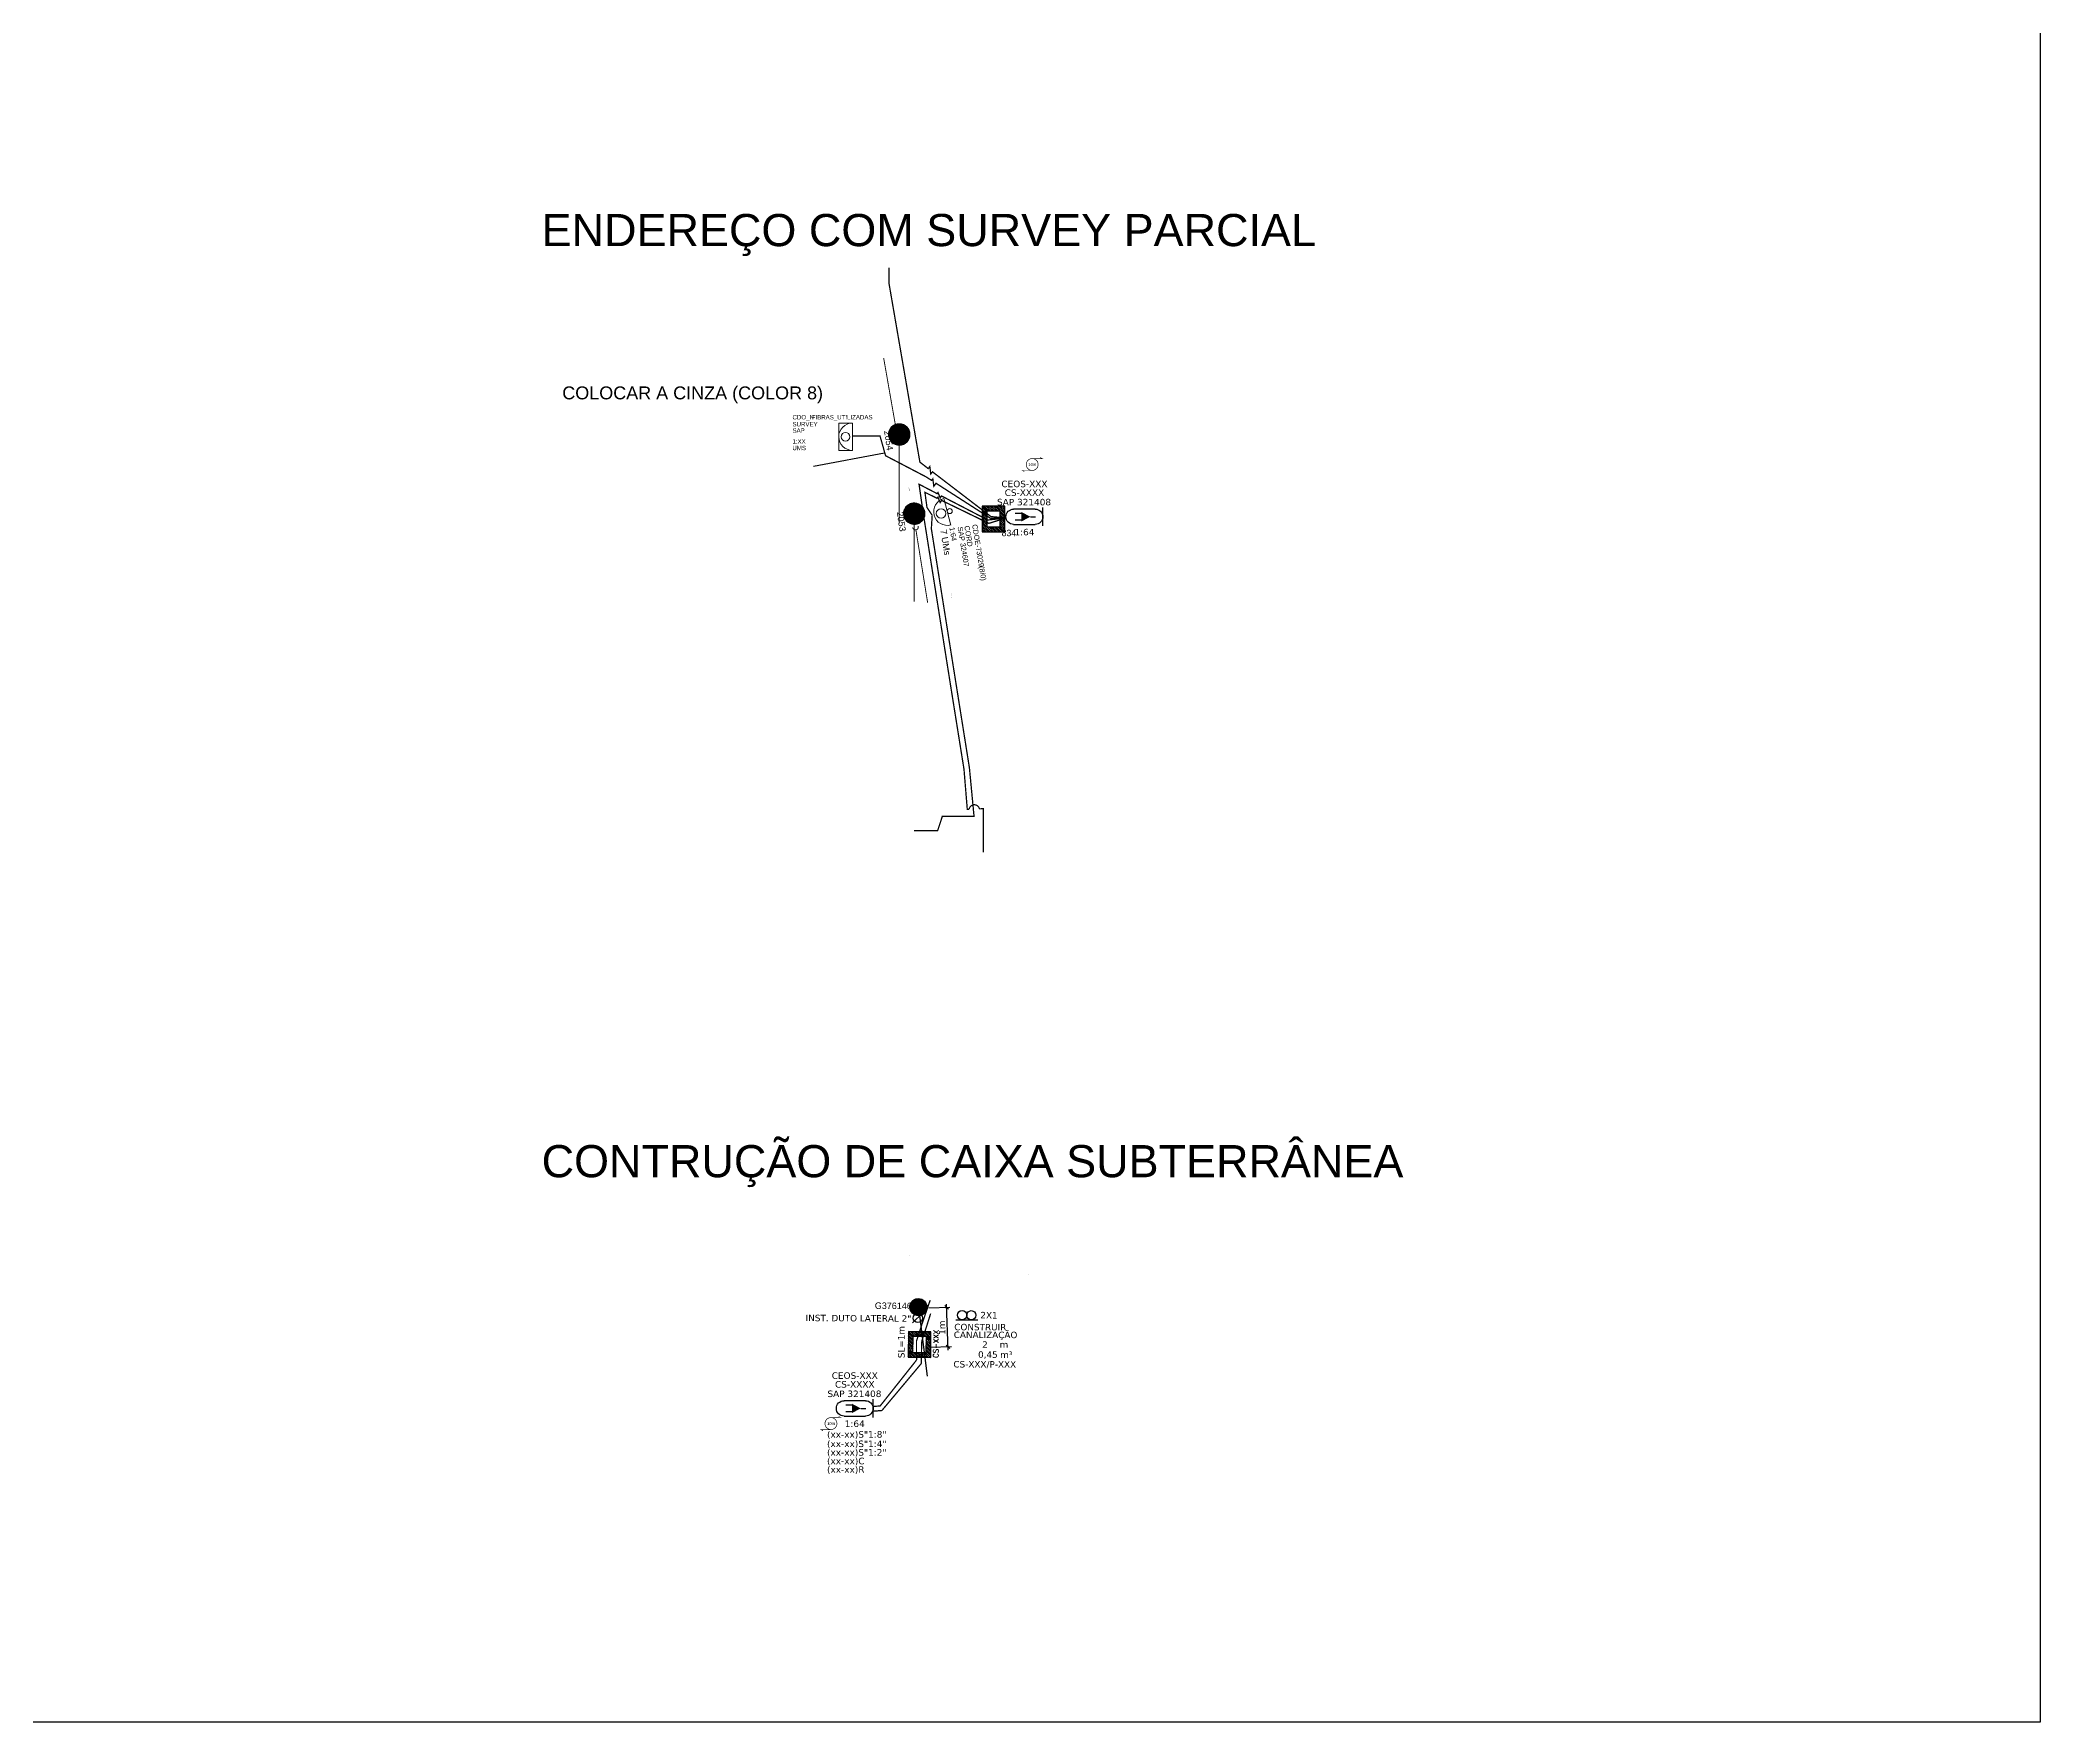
# Model space of a CAD drawing. Extents: x 31872 to 38560, y -10719 to -1519.
# Drawn here: x 35453 to 38560, y -6746 to -4133 of the extents above; entities that cross this region are included whole.
import ezdxf
from ezdxf.enums import TextEntityAlignment as Align

# ---------------------------------------------------------------- set-up
doc = ezdxf.new("R2010")
doc.units = ezdxf.units.DM
doc.header["$MEASUREMENT"] = 0
doc.header["$PDMODE"] = 33
doc.header["$PDSIZE"] = 1e-05
for name, color, linetype in [('10.1-Caixas Subterrâneas', 5, 'Continuous'), ('20.4-CEOS', 1, 'Continuous'), ('CAP a instalar', 1, 'Continuous'), ('CD a instalar', 1, 'Continuous'), ('Divisa_de_lote', 1, 'Continuous'), ('Folga', 1, 'Continuous'), ('label_cabos', 7, 'Continuous'), ('locais', 7, 'Continuous'), ('locais legendas', 7, 'Continuous'), ('QUADRA', 7, 'Continuous'), ('Subida Lateral', 5, 'Continuous')]:
    doc.layers.add(name, color=color, linetype=linetype)
for name, color, linetype, lineweight in [('10.4-Postes', 1, 'Continuous', 0), ("20.0-LEGENDA DOS CDO'S", 1, 'Continuous', 0), ('20.1-CDO_INTERIOR', 1, 'Continuous', 0), ('20.2-CDO_POSTE', 1, 'Continuous', 5), ('20.6-CORDOALHA_SUPORTE', 7, 'Continuous', 25), ('CORDOALHA_SUPORTE', 7, 'Continuous', 25)]:
    doc.layers.add(name, color=color, linetype=linetype, lineweight=lineweight)
doc.styles.add('ARIAL', font='arial.ttf')
doc.styles.add('ROMANS', font='romans.shx')
doc.styles.add('siredit', font='verdana.ttf')
doc.linetypes.add('FENCELINE1', pattern='A,0.25,-0.1,[133,ltypeshp.shx,S=0.1,R=0,X=-0.1,Y=0],-0.1,1', length=1.45)
doc.dimstyles.new('CC', dxfattribs={"dimtxt": 1, "dimasz": 2, "dimexe": 0.18, "dimexo": 0.0625, "dimgap": 0.09, "dimtad": 0, "dimdec": 0, "dimrnd": 1, "dimzin": 0, "dimdsep": 46, "dimtxsty": 'siredit', "dimblk": 'NONE', "dimcen": 0, "dimse1": 1, "dimse2": 1, "dimsd1": 1, "dimsd2": 1, "dimclrt": 7, "dimadec": 0, "dimazin": 0, "dimtfac": 1, "dimtdec": 0, "dimtofl": 0, "dimtmove": 0, "dimatfit": 3, "dimfxl": 0, "dimtolj": 1, "dimtzin": 0, "dimarcsym": 0})
doc.dimstyles.new('CL', dxfattribs={"dimtxt": 1, "dimasz": 2, "dimexe": 0.18, "dimexo": 0.0625, "dimgap": 0.09, "dimtad": 0, "dimdec": 0, "dimrnd": 1, "dimzin": 0, "dimdsep": 46, "dimtxsty": 'siredit', "dimblk": 'NONE', "dimcen": 0, "dimse1": 1, "dimse2": 1, "dimsd1": 1, "dimsd2": 1, "dimclrt": 7, "dimadec": 0, "dimazin": 0, "dimtfac": 1, "dimtdec": 0, "dimtofl": 0, "dimtmove": 0, "dimatfit": 3, "dimfxl": 0, "dimtolj": 1, "dimtzin": 0, "dimarcsym": 0})

# ---------------------------------------------------------------- blocks, each defined once
blk = doc.blocks.new('A$C07E14978')
at = {"layer": 'Folga', "color": 1, "const_width": 0.137}
for points in [[(2.23, 0.28), (0.03, 0.28), (0.47, 0.06)], [(2.23, 2.92), (4.42, 2.92), (3.98, 3.13)]]:
    blk.add_lwpolyline(points, dxfattribs=at)
at = {"layer": 'Folga', "color": 1, "const_width": 0.146}
blk.add_lwpolyline([(2.23, 2.92, 1.000012), (2.23, 0.28, 0.999978)], format="xyb", close=True, dxfattribs=at)
at = {"layer": 'Folga', "color": 1}
blk.add_text('10m', height=0.659, dxfattribs=at).set_placement((1.38, 1.27))
blk = doc.blocks.new('CDOE_CT_POSTE')
at = {"layer": "20.0-LEGENDA DOS CDO'S", "color": 0, "style": 'ARIAL'}
for tag, p in [('CDO_N', (0.12, 5.25)), ('CORDOALHA', (0.12, 4.02)), ('SAP', (0.12, 2.96)), ('1:XX', (0.14, 1.23)), ('UMS', (0.14, 0.22))]:
    blk.add_attdef(tag, p, '', height=0.68, rotation=0.118, dxfattribs=at)
blk.add_attdef('FIBRAS_UTILIZADAS', text='', height=0.68, rotation=0.118, dxfattribs=at).set_placement((7.83, 5.26), align=Align.CENTER)
blk = doc.blocks.new('_None')
blk = doc.blocks.new('*D141')
at = {"layer": 'Defpoints', "color": 0, "transparency": 16777216}
for p in [(36787.3, -4770.2), (36807, -4894.8), (36813.6, -4893.7)]:
    blk.add_point(p, dxfattribs=at)
at = {"layer": 'label_cabos', "color": 7, "transparency": 16777216, "insert": (36803.7, -4831.4), "char_height": 1, "attachment_point": 5, "rotation": 279.0229, "style": 'siredit'}
blk.add_mtext('\\A1;CL=126m', dxfattribs=at)
blk = doc.blocks.new('*D142')
at = {"layer": 'Defpoints', "color": 0, "transparency": 16777216}
for p in [(36810.8, -4877.5), (36890.7, -5120.7), (36853.2, -5127.1)]:
    blk.add_point(p, dxfattribs=at)
at = {"layer": 'label_cabos', "color": 7, "transparency": 16777216, "insert": (36869.5, -4995.9), "char_height": 1, "attachment_point": 5, "rotation": 279.6412, "style": 'siredit'}
blk.add_mtext('\\A1;CL=253m', dxfattribs=at)
blk = doc.blocks.new('*X22')
at = {"color": 0}
for p, q in [((-0.679997, 0.416018), (-0.018018, 1.077997)), ((-0.679809, 0.433884), (-0.035884, 1.077809)), ((-0.679715, 0.398622), (-0.000622, 1.077715)), ((-0.67911, 0.452261), (-0.054261, 1.07711)), ((-0.678999, 0.381661), (0.016339, 1.076999)), ((-0.677877, 0.365105), (0.032895, 1.075877)), ((-0.677853, 0.471196), (-0.073196, 1.075853)), ((-0.676376, 0.348929), (0.049071, 1.074376)), ((-0.675978, 0.490748), (-0.092748, 1.073978)), ((-0.674518, 0.333109), (0.064891, 1.072518)), ((-0.673417, 0.510987), (-0.112987, 1.071417)), ((-0.672323, 0.317627), (0.080373, 1.070323)), ((-0.67008, 0.532002), (-0.134002, 1.06808)), ((-0.669809, 0.302463), (0.095537, 1.067809)), ((-0.666991, 0.287604), (0.110396, 1.064991)), ((-0.665856, 0.553903), (-0.155903, 1.063856)), ((-0.663883, 0.273034), (0.124966, 1.061883)), ((-0.660603, 0.576834), (-0.178834, 1.058603)), ((-0.660497, 0.258742), (0.139258, 1.058497)), ((-0.656846, 0.244715), (0.153285, 1.054846)), ((-0.654125, 0.600989), (-0.202989, 1.052125)), ((-0.652938, 0.230945), (0.167055, 1.050938)), ((-0.648783, 0.217422), (0.180578, 1.046783)), ((-0.646156, 0.626637), (-0.228637, 1.044156)), ((-0.64439, 0.204138), (0.193862, 1.04239)), ((-0.639766, 0.191085), (0.206915, 1.037766)), ((-0.636298, 0.654172), (-0.256172, 1.034298)), ((-0.634917, 0.178256), (0.219744, 1.032917)), ((-0.62985, 0.165645), (0.232355, 1.02785)), ((-0.624571, 0.153247), (0.244753, 1.022571)), ((-0.623925, 0.684222), (-0.286222, 1.021925)), ((-0.619084, 0.141056), (0.256944, 1.017084)), ((-0.613395, 0.129067), (0.268933, 1.011395)), ((-0.607932, 0.717893), (-0.319893, 1.005932)), ((-0.607508, 0.117277), (0.280723, 1.005508)), ((-0.601426, 0.10568), (0.29232, 0.999426)), ((-0.595154, 0.094275), (0.303725, 0.993154)), ((-0.588694, 0.083057), (0.314943, 0.986694)), ((-0.58596, 0.757543), (-0.359543, 0.98396)), ((-0.58205, 0.072024), (0.325976, 0.98005)), ((-0.575224, 0.061172), (0.336828, 0.973224)), ((-0.568219, 0.0505), (0.3475, 0.966219)), ((-0.561036, 0.040005), (0.357995, 0.959036)), ((-0.553678, 0.029685), (0.368315, 0.951678)), ((-0.550397, 0.810783), (-0.412783, 0.948397)), ((-0.546146, 0.01954), (0.37846, 0.944146)), ((-0.538442, 0.009566), (0.388434, 0.936442)), ((-0.530567, -0.000236), (0.398236, 0.928567)), ((-0.522522, -0.009869), (0.407869, 0.920522)), ((-0.514308, -0.019333), (0.417333, 0.912308)), ((-0.505925, -0.028628), (0.426628, 0.903925)), ((-0.497375, -0.037756), (0.435756, 0.895375)), ((-0.488657, -0.046715), (0.444715, 0.886657)), ((-0.479772, -0.055508), (0.453508, 0.877772)), ((-0.470719, -0.064133), (0.462133, 0.868719)), ((-0.461499, -0.07259), (0.47059, 0.859499)), ((-0.45211, -0.080879), (0.478879, 0.85011)), ((-0.442553, -0.089), (0.487, 0.840553)), ((-0.432826, -0.096951), (0.494951, 0.830826)), ((-0.422929, -0.104731), (0.502731, 0.820929)), ((-0.41286, -0.11234), (0.51034, 0.81086)), ((-0.402619, -0.119776), (0.517776, 0.800619)), ((-0.392202, -0.127037), (0.525037, 0.790202)), ((-0.381609, -0.134122), (0.532122, 0.779609)), ((-0.370838, -0.141028), (0.539028, 0.768838)), ((-0.359886, -0.147754), (0.545754, 0.757886)), ((-0.348751, -0.154296), (0.552296, 0.746751)), ((-0.337429, -0.160652), (0.558652, 0.735429)), ((-0.325919, -0.16682), (0.56482, 0.723919)), ((-0.314215, -0.172794), (0.570794, 0.712215)), ((-0.302316, -0.178572), (0.576572, 0.700316)), ((-0.290215, -0.184149), (0.582149, 0.688215)), ((-0.27791, -0.189522), (0.587522, 0.67591)), ((-0.265395, -0.194684), (0.592684, 0.663395)), ((-0.252664, -0.199631), (0.597631, 0.650664)), ((-0.239711, -0.204356), (0.602356, 0.637711)), ((-0.226531, -0.208853), (0.606853, 0.624531)), ((-0.213115, -0.213115), (0.611115, 0.611115)), ((-0.199456, -0.217134), (0.615134, 0.597456)), ((-0.185546, -0.220901), (0.618901, 0.583546)), ((-0.171373, -0.224406), (0.622406, 0.569373)), ((-0.156929, -0.22764), (0.62564, 0.554929)), ((-0.1422, -0.230589), (0.628589, 0.5402)), ((-0.127174, -0.23324), (0.63124, 0.525174)), ((-0.111836, -0.23558), (0.63358, 0.509836)), ((-0.096169, -0.23759), (0.63559, 0.494169)), ((-0.080154, -0.239253), (0.637253, 0.478154)), ((-0.06377, -0.240547), (0.638547, 0.46177)), ((-0.046993, -0.241448), (0.639448, 0.444993)), ((-0.029795, -0.241927), (0.639927, 0.427795)), ((-0.012144, -0.241953), (0.639953, 0.410144)), ((0.006, -0.241488), (0.639488, 0.392)), ((0.024679, -0.240486), (0.638486, 0.373321)), ((0.043948, -0.238895), (0.636895, 0.354052)), ((0.063871, -0.236649), (0.634649, 0.334129)), ((0.084528, -0.23367), (0.63167, 0.313472)), ((0.106018, -0.229858), (0.627858, 0.291982)), ((0.12847, -0.225084), (0.623084, 0.26953)), ((0.152051, -0.21918), (0.61718, 0.245949)), ((0.176993, -0.211916), (0.609916, 0.221007)), ((0.203627, -0.20296), (0.60096, 0.194373)), ((0.232456, -0.191808), (0.589808, 0.165544)), ((0.264325, -0.177617), (0.575617, 0.133675)), ((0.300865, -0.158754), (0.556754, 0.097135)), ((0.346227, -0.13107), (0.52907, 0.051773)), ((0.43272, -0.062254), (0.460254, -0.03472))]:
    blk.add_line(p, q, dxfattribs=at)
blk = doc.blocks.new('POLE_POLE')
at = {"color": 0}
blk.add_line((-0.0000002, -0.0000024), (-0.0000002, -0.0000498), dxfattribs=at)
blk.add_circle((-0.0000002, 0.0000042), 0.0000066, dxfattribs=at)
at = {"color": 0, "xscale": 1e-05, "yscale": 1e-05, "zscale": 1e-05}
blk.add_blockref('*X22', (0, 0), dxfattribs=at)
blk = doc.blocks.new('*U35')
at = {"color": 0}
blk.add_line((0.07, 2.22), (1.15, -1.89), dxfattribs=at)
for centre, radius in [((-0.37, -0.09), 0.733), ((0.99, 0.27), 0.393)]:
    blk.add_circle(centre, radius, dxfattribs=at)
blk.add_arc((0.61, 0.17), 2.12, 104.7002, 284.7002, dxfattribs=at)
blk = doc.blocks.new('*X32')
at = {"color": 0, "linetype": 'Continuous'}
for p, q in [((-1.25, 0.34099), (-0.49099, 1.1)), ((-1.25, 0.517767), (-0.667767, 1.1)), ((-1.25, 0.694544), (-0.844544, 1.1)), ((-1.25, 0.87132), (-1.02132, 1.1)), ((-1.25, 1.048097), (-1.198097, 1.1)), ((-1.25, 0.164214), (-0.8035, 0.610714)), ((-1.25, -0.012563), (-0.8035, 0.433937)), ((-1.25, -0.18934), (-0.8035, 0.25716)), ((-1.25, -0.366117), (-0.8035, 0.080383)), ((-0.789214, 0.625), (-0.314214, 1.1)), ((-0.612437, 0.625), (-0.137437, 1.1)), ((-0.43566, 0.625), (0.03934, 1.1)), ((-0.258883, 0.625), (0.216117, 1.1)), ((-0.082107, 0.625), (0.392893, 1.1)), ((0.09467, 0.625), (0.56967, 1.1)), ((0.271447, 0.625), (0.746447, 1.1)), ((0.448223, 0.625), (0.923223, 1.1)), ((0.625, 0.625), (1.1, 1.1)), ((0.801777, 0.625), (1.25, 1.073223)), ((0.8035, 0.449947), (1.25, 0.896447)), ((0.8035, 0.27317), (1.25, 0.71967)), ((0.8035, 0.096393), (1.25, 0.542893)), ((0.8035, -0.080383), (1.25, 0.366117)), ((0.8035, -0.25716), (1.25, 0.18934)), ((0.8035, -0.433937), (1.25, 0.012563)), ((-1.25, -0.542893), (-0.8035, -0.096393)), ((-1.25, -0.71967), (-0.8035, -0.27317)), ((-1.25, -0.896447), (-0.8035, -0.449947)), ((-1.25, -1.073223), (-0.801777, -0.625)), ((-1.1, -1.1), (-0.625, -0.625)), ((-0.923223, -1.1), (-0.448223, -0.625)), ((-0.746447, -1.1), (-0.271447, -0.625)), ((-0.56967, -1.1), (-0.09467, -0.625)), ((-0.392893, -1.1), (0.082107, -0.625)), ((-0.216117, -1.1), (0.258883, -0.625)), ((-0.03934, -1.1), (0.43566, -0.625)), ((0.137437, -1.1), (0.612437, -0.625)), ((0.314214, -1.1), (0.789214, -0.625)), ((0.49099, -1.1), (1.25, -0.34099)), ((0.667767, -1.1), (1.25, -0.517767)), ((0.8035, -0.610714), (1.25, -0.164214)), ((0.844544, -1.1), (1.25, -0.694544)), ((1.02132, -1.1), (1.25, -0.87132)), ((1.198097, -1.1), (1.25, -1.048097))]:
    blk.add_line(p, q, dxfattribs=at)
blk = doc.blocks.new('MANHOLE_MQ')
at = {"color": 0, "linetype": 'Continuous'}
for p, q in [((0.00000623, 0.00000569), (-0.00000627, 0.00000569)), ((-0.00000627, 0.00000569), (-0.00000627, -0.00000531)), ((-0.00000404, 0.00000331), (0.00000399, 0.00000331)), ((-0.00000404, -0.00000294), (-0.00000404, 0.00000331)), ((0.00000399, 0.00000331), (0.00000399, -0.00000294)), ((0.00000623, -0.00000531), (0.00000623, 0.00000569)), ((-0.00000627, -0.00000531), (0.00000623, -0.00000531)), ((0.00000399, -0.00000294), (-0.00000404, -0.00000294)), ((0.00000399, -0.00000294), (0.00000399, -0.00000294))]:
    blk.add_line(p, q, dxfattribs=at)
at = {"color": 0, "linetype": 'Continuous', "xscale": 5e-06, "yscale": 5e-06, "zscale": 1e-05}
blk.add_blockref('*X32', (-0.00000002, 0.00000019), dxfattribs=at)
blk = doc.blocks.new('Const DT DUTO CORRUG PEAD 124MM')
at = {"color": 1}
blk.add_lwpolyline([(-4.66, 0.86), (-1.2, 0.85)], dxfattribs=at)
for centre in [(-3.66, 1.59), (-2.23, 1.58)]:
    blk.add_circle(centre, 0.717, dxfattribs=at)
at = {"layer": 'label_cabos', "color": 10, "linetype": 'FENCELINE1', "char_height": 1, "attachment_point": 5, "style": 'siredit'}
for s, insert, rotation in [('\\A1;CONSTRUIR', (-0.84, -0.27), 359.8285), ('\\A1;2X1', (0.52, 1.58), 358.8742), ('\\A1;CANALIZAÇÃO', (-0.02, -1.6), 359.8285)]:
    blk.add_mtext(s, dxfattribs=dict(at, insert=insert, rotation=rotation))
at = {"layer": 'label_cabos', "color": 10, "linetype": 'FENCELINE1', "style": 'siredit', "flags": 2}
for tag, p in [('MT', (-5.02, -2.96)), ('M.O', (-5.02, -4.55))]:
    blk.add_attdef(tag, text='', height=1, rotation=359.8285, dxfattribs=at).set_placement(p, align=Align.MIDDLE_LEFT)
at = {"layer": 'label_cabos', "color": 10, "linetype": 'FENCELINE1', "style": 'siredit'}
for tag, p in [('FATOR', (-0.55, -3.46)), ('FID', (-5.01, -6.53))]:
    blk.add_attdef(tag, p, '', height=1, rotation=359.8285, dxfattribs=at)
for tag, p in [('UND', (2.84, -2.97)), ('QTDE', (0.34, -4.52)), ('UND', (3.2, -4.55))]:
    blk.add_attdef(tag, text='', height=1, rotation=359.8285, dxfattribs=at).set_placement(p, align=Align.MIDDLE_CENTER)
at = {"layer": 'label_cabos', "color": 10, "linetype": 'FENCELINE1', "style": 'siredit', "flags": 3}
blk.add_attdef('ID_ATIVIDADE', (-5.01, -8.15), '', height=1, rotation=359.8285, dxfattribs=at)
blk = doc.blocks.new('*U37')
at = {"layer": '20.4-CEOS'}
for p, q in [((-4.54, 1.19), (-1.19, 1.19)), ((-1.19, -1.19), (-4.54, -1.19))]:
    blk.add_line(p, q, dxfattribs=at)
for points in [[(-5.73, -1.43), (-5.73, 1.44)], [(-3.79, 0), (-4.59, 0)], [(-2.47, 0.48), (-1.45, 0.48)], [(-2.47, -0.52), (-1.45, -0.52)]]:
    blk.add_lwpolyline(points, dxfattribs=at)
blk.add_lwpolyline([(-3.79, 0, 0, 1.47, 0), (-2.41, 0, 1.47, 1.47, 0)], format="xyseb", dxfattribs=at)
for centre, start, end in [((-4.54, 0), 90, 270), ((-1.19, 0), 270, 90)]:
    blk.add_arc(centre, 1.19, start, end, dxfattribs=at)
at = {"layer": '20.4-CEOS', "color": 7, "style": 'siredit'}
for tag, p in [('LOCAL', (-2.86, 4.24)), ('FID', (-2.86, 5.6)), ('SAP', (-2.81, 2.77)), ('RACIO_SPLITAGEM', (-2.86, -1.88))]:
    blk.add_attdef(tag, text='', height=1.01, dxfattribs=at).set_placement(p, align=Align.TOP_CENTER)
for tag, flags, p in [('ID_ATIVIDADE', 3, (-2.86, -3.58)), ('FATOR', 1, (-2.86, -4.89))]:
    blk.add_attdef(tag, text='', height=1.01, dxfattribs=dict(at, flags=flags)).set_placement(p, align=Align.TOP_CENTER)
at = {"layer": '20.4-CEOS', "color": 7, "style": 'siredit', "flags": 3}
blk.add_attdef('QTDE', (-4.97, -7.12), '', height=1.01, dxfattribs=at)
blk = doc.blocks.new('*U64')
at = {"color": 1}
blk.add_lwpolyline([(11.73, -2.26), (13.36, -0.7)], dxfattribs=at)
blk.add_circle((12.57, -1.5), 0.717, dxfattribs=at)
at = {"layer": 'label_cabos', "color": 10, "linetype": 'FENCELINE1', "insert": (3.34, -1.54), "char_height": 1, "attachment_point": 5, "rotation": 359.6512, "style": 'siredit'}
blk.add_mtext('\\A1;INST. DUTO LATERAL 2"', dxfattribs=at)
at = {"layer": 'label_cabos', "color": 10, "linetype": 'FENCELINE1', "style": 'siredit', "flags": 3}
blk.add_attdef('QTDE', text='', height=1, rotation=359.8285, dxfattribs=at).set_placement((-3.09, -2.94), align=Align.MIDDLE_CENTER)
at = {"layer": 'label_cabos', "color": 10, "linetype": 'FENCELINE1', "style": 'siredit'}
for tag, p, flags in [('FID', (-5.01, -4.91), 1), ('FATOR', (-5.01, -6.53), 3), ('ID_ATIVIDADE', (-5.01, -8.02), 3)]:
    blk.add_attdef(tag, p, '', height=1, rotation=359.8285, dxfattribs=dict(at, flags=flags))
blk = doc.blocks.new('*U41')
at = {"color": 0, "linetype": 'Continuous'}
for p, q in [((0.001244, 0.001095), (-0.000006, 0.001095)), ((-0.000006, 0.001095), (-0.000006, -0.000005)), ((0.001244, -0.000005), (0.001244, 0.001095)), ((0.000217, 0.000857), (0.00102, 0.000857)), ((0.000217, 0.000232), (0.000217, 0.000857)), ((0.00102, 0.000232), (0.000217, 0.000232)), ((0.00102, 0.000857), (0.00102, 0.000232)), ((0.00102, 0.000232), (0.00102, 0.000232)), ((-0.000006, -0.000005), (0.001244, -0.000005))]:
    blk.add_line(p, q, dxfattribs=at)
at = {"color": 0, "linetype": 'Continuous', "xscale": 0.0005, "yscale": 0.0005, "zscale": 0.001}
blk.add_blockref('*X32', (0.000619, 0.000545), dxfattribs=at)
at = {"layer": '10.1-Caixas Subterrâneas', "color": 0, "lineweight": 0, "style": 'ROMANS', "flags": 3}
for tag, p in [('FATOR', (-0.000622, -0.000749)), ('ID_ATIVIDADE', (-0.000622, -0.001121)), ('QTDE', (-0.000622, -0.001493))]:
    blk.add_attdef(tag, p, '', height=0.00025, dxfattribs=at)
at = {"layer": '10.1-Caixas Subterrâneas', "color": 0, "lineweight": 0, "style": 'ROMANS'}
blk.add_attdef('FID', (-0.000027, -0.000378), '', height=0.00025, dxfattribs=at)
blk = doc.blocks.new('*U68')
at = {"layer": '20.4-CEOS', "color": 7, "style": 'siredit'}
for tag, p in [('FIBRAS_SPLITTER', (0, 0)), ('FIBRAS_TOP_C', (0, -4.13)), ('RESERVA_FINAIS', (0, -5.46))]:
    blk.add_attdef(tag, p, '', height=1.01, dxfattribs=at)
for tag, p, flags in [('ID_ATIVIDADE', (0, -6.77), 3), ('QTDE', (0, -9.4), 1), ('FATOR', (0, -8.09), 1), ('FID', (0, -10.71), 1)]:
    blk.add_attdef(tag, p, '', height=1.01, dxfattribs=dict(at, flags=flags))
blk = doc.blocks.new('*U70')
at = {"layer": '20.4-CEOS', "color": 7, "style": 'siredit'}
blk.add_attdef('FIBRAS_SPLITTER', (0, 0), '', height=1.01, dxfattribs=at)
for tag, p, flags in [('QTDE', (0, -4.11), 1), ('ID_ATIVIDADE', (0, -1.48), 3), ('FATOR', (0, -2.79), 1), ('FID', (0, -5.42), 1)]:
    blk.add_attdef(tag, p, '', height=1.01, dxfattribs=dict(at, flags=flags))
blk = doc.blocks.new('*U72')
at = {"layer": '20.4-CEOS', "color": 7, "style": 'siredit'}
blk.add_attdef('FIBRAS_SPLITTER', (0, 0), '', height=1.01, dxfattribs=at)
for tag, p, flags in [('QTDE', (0, -4.11), 1), ('ID_ATIVIDADE', (0, -1.48), 3), ('FATOR', (0, -2.79), 1), ('FID', (0, -5.42), 1)]:
    blk.add_attdef(tag, p, '', height=1.01, dxfattribs=dict(at, flags=flags))

msp = doc.modelspace()

# ---------------------------------------------------------------- linework, layer by layer
at = {"color": 1}
for points in [[(36834, -6103), (36866.6, -6101.7)], [(36858.9, -6099.3), (36864.7, -6104.6)], [(36864, -6168.4), (36861.5, -6097.2)], [(36835.6, -6163.9), (36869.2, -6163)], [(36861, -6160.6), (36866.8, -6166)]]:
    msp.add_lwpolyline(points, dxfattribs=at)
at = {"layer": '20.1-CDO_INTERIOR', "color": 8, "lineweight": 18}
msp.add_lwpolyline([(36694.2, -4770.5), (36694.2, -4728), (36715.4, -4728), (36715.5, -4770.5)], close=True, dxfattribs=at)
msp.add_lwpolyline([(36715.4, -4728, 1), (36715.5, -4770.5)], format="xyb", dxfattribs=at)
msp.add_circle((36704.8, -4749.3), 6.8, dxfattribs=at)
at = {"layer": '20.6-CORDOALHA_SUPORTE', "const_width": 1.39}
for points in [[(36787.8, -4739.2, 1.175638), (36779.4, -4740.3)], [(36817.4, -4888.1, -1.175638), (36809.1, -4890)]]:
    msp.add_lwpolyline(points, format="xyb", dxfattribs=at)
at = {"layer": 'CAP a instalar', "linetype": 'FENCELINE1', "ltscale": 5, "const_width": 2}
for points in [[(36824.9, -4792.3), (36820.3, -4788.8), (36813.5, -4749.7), (36772.4, -4511.6), (36772.3, -4486.6)], [(36954.2, -4875.5), (36930.7, -4873.4), (36847.9, -4810)], [(36837.6, -4832.8), (36819, -4823.1), (36824.9, -4864.5), (36824.9, -4864.5)], [(36837.3, -4840.2), (36828.1, -4835.7), (36831.3, -4859.2), (36839.4, -4871.4)], [(36954.2, -4875.5), (36925.9, -4878.7), (36862.3, -4845.7)], [(36839.4, -4871.4), (36838.1, -4892.2), (36897.2, -5263.6), (36904.4, -5339.1), (36855.1, -5339.2), (36847.9, -5361.3), (36811.2, -5361.4)], [(36954.2, -4875.5), (36927.4, -4883.9), (36862.6, -4852.4)], [(36823.5, -6128), (36836.3, -6090.8), (36836.3, -6090.8)], [(36831.6, -6128.7), (36837, -6111.7)]]:
    msp.add_lwpolyline(points, dxfattribs=at)
at = {"layer": 'CAP a instalar', "color": 8, "linetype": 'FENCELINE1', "ltscale": 5, "const_width": 2}
for points in [[(36829.6, -4811.5), (36767, -4778.8), (36758.3, -4748), (36715.4, -4748)], [(36954.2, -4875.5), (36930.3, -4876.2), (36853.9, -4827.1)]]:
    msp.add_lwpolyline(points, dxfattribs=at)
at = {"layer": 'CAP a instalar', "linetype": 'FENCELINE1', "ltscale": 5, "const_width": 2}
msp.add_lwpolyline([(36824.9, -4864.5), (36867.3, -5131.6), (36888.8, -5266), (36893.9, -5328.1), (36896.8, -5328, -0.826223), (36912.8, -5327.5), (36918.9, -5327.3), (36918.9, -5357.1), (36918.9, -5394.8), (36918.9, -5394.8), (36918.9, -5394.8), (36918.9, -5394.8)], format="xyb", dxfattribs=at)
at = {"layer": 'CD a instalar', "linetype": 'ByBlock', "const_width": 2}
for points in [[(36815.1, -6183.9), (36758.5, -6255.3), (36747.8, -6255.9)], [(36815, -6154.4), (36815.1, -6183.9)], [(36823, -6155.1), (36822.5, -6189.3)], [(36822.5, -6189.3), (36761.3, -6262.3), (36747.8, -6263.4)]]:
    msp.add_lwpolyline(points, dxfattribs=at)
at = {"layer": 'CORDOALHA_SUPORTE', "const_width": 1.39}
for points in [[(36764, -4627), (36782.9, -4734.8)], [(36814.1, -4893.9), (36832.3, -5007.1)]]:
    msp.add_lwpolyline(points, dxfattribs=at)
at = {"layer": 'Defpoints', "color": 3}
msp.add_lwpolyline([(31871.6, -1519.4), (38560.4, -1519.4), (38560.4, -6746.3), (31871.6, -6746.3)], close=True, dxfattribs=at)
at = {"layer": 'Divisa_de_lote'}
for p in [(36779.5, -4762), (36799.7, -4878.3)]:
    msp.add_point(p, dxfattribs=at)
at = {"layer": 'QUADRA', "color": 252}
for p in [(36803.6, -6021.6), (36803.6, -6021.6), (36988.7, -6050.4), (36988.7, -6050.4), (36808.9, -6163.1), (36808.9, -6163.1)]:
    msp.add_point(p, dxfattribs=at)
at = {"layer": 'Subida Lateral', "color": 5, "const_width": 2}
for points in [[(36847.9, -4810), (36839.8, -4803.8), (36837.2, -4807.2), (36835.7, -4795.6), (36833.2, -4798.8), (36824.9, -4792.3)], [(36862.6, -4852.4), (36854, -4848.2), (36851.8, -4851.6), (36848.4, -4843.2), (36847, -4844.9), (36837.3, -4840.2)], [(36862.3, -4845.7), (36853.8, -4841.3), (36851.9, -4844.4), (36848.4, -4836), (36847.1, -4837.7), (36837.6, -4832.8)], [(36815, -6154.4), (36817.9, -6145.4), (36814.5, -6144), (36822.2, -6139.2), (36820.3, -6138.1), (36823.5, -6128)], [(36823, -6155.1), (36825.9, -6146.1), (36822.5, -6144.7), (36830.2, -6139.9), (36828.4, -6138.8), (36831.6, -6128.7)]]:
    msp.add_lwpolyline(points, dxfattribs=at)
at = {"layer": 'Subida Lateral', "color": 8, "const_width": 2}
msp.add_lwpolyline([(36853.9, -4827.1), (36845.4, -4821.6), (36841.9, -4826.3), (36840.4, -4814.7), (36838.4, -4817.1), (36829.6, -4811.5)], dxfattribs=at)

# ---------------------------------------------------------------- block references
at = {"color": 0, "lineweight": 0, "xscale": 10, "yscale": 10, "zscale": 10}
msp.add_blockref('*U64', (36691.5, -6103.6), dxfattribs=at)
for name, p, values in [('*U68', (36676, -6304.5), {'FIBRAS_SPLITTER': '(xx-xx)S"1:8"', 'FIBRAS_TOP_C': '(xx-xx)C', 'RESERVA_FINAIS': '(xx-xx)R'}), ('*U70', (36676, -6319.1), {'FIBRAS_SPLITTER': '(xx-xx)S"1:4"'}), ('*U72', (36676, -6332.4), {'FIBRAS_SPLITTER': '(xx-xx)S"1:2"'})]:
    msp.add_blockref(name, p, dxfattribs=at).add_auto_attribs(values)
at = {"layer": '10.1-Caixas Subterrâneas', "color": 30, "xscale": 3197875.543111582, "yscale": 3197875.543111582, "zscale": 3197875.543111582, "rotation": 270.0000000000633}
msp.add_blockref('MANHOLE_MQ', (36934, -4877.1), dxfattribs=at)
at = {"layer": '10.1-Caixas Subterrâneas', "color": 1, "lineweight": 0, "xscale": 31978.75500000035, "yscale": 31978.75500000035, "zscale": 31978.75500000035, "rotation": 89.34584638403375}
msp.add_blockref('*U41', (36836.9, -6179.6), dxfattribs=at).add_auto_attribs({'FID': 'CS-XXX'})
at = {"layer": '10.4-Postes', "color": 1, "xscale": 2525252.5, "yscale": 2525252.5, "zscale": 2525252.5}
for p in [(36788.7, -4756.4), (36812, -4879.4)]:
    msp.add_blockref('POLE_POLE', p, dxfattribs=at)
at = {"layer": "20.0-LEGENDA DOS CDO'S", "color": 0}
ref = msp.add_blockref('CDOE_CT_POSTE', (36849.4, -4893.3), dxfattribs=dict(at, xscale=10, yscale=10, zscale=10, rotation=279.1662450699271))
ref.add_attrib('CDO_N', 'CDOE-73029', (36901.4, -4886.1), dxfattribs={"color": 0, "height": 8, "rotation": 279.2842, "style": 'ARIAL'})
ref.add_attrib('CORDOALHA', 'CORD', (36889.3, -4888.1), dxfattribs={"color": 0, "height": 8, "rotation": 279.2842, "style": 'ARIAL'})
ref.add_attrib('SAP', 'SAP 324607', (36878.8, -4889.8), dxfattribs={"color": 0, "height": 8, "rotation": 279.2842, "style": 'ARIAL'})
ref.add_attrib('1:XX', '1:64', (36866.2, -4890.4), dxfattribs={"color": 0, "height": 8, "rotation": 279.2842, "style": 'ARIAL'})
ref.add_attrib('UMS', '7 UMs', (36851.8, -4894.3), dxfattribs={"color": 0, "height": 10, "rotation": 279.2842, "style": 'ARIAL'})
ref.add_attrib('FIBRAS_UTILIZADAS', '(8/0)', dxfattribs={"color": 0, "height": 8, "rotation": 279.2842, "style": 'ARIAL'}).set_placement((36913.8, -4962.2), align=Align.CENTER)
at = {"layer": '20.2-CDO_POSTE', "xscale": 10, "yscale": 10, "zscale": 10}
msp.add_blockref('*U35', (36856.8, -4867.6), dxfattribs=at)
at = {"layer": '20.4-CEOS', "lineweight": 0}
ref = msp.add_blockref('*U37', (36954, -4873.6), dxfattribs=dict(at, xscale=-10, yscale=10, zscale=10))
ref.add_attrib('FID', 'CEOS-XXX', dxfattribs={"color": 7, "height": 10.1, "style": 'siredit'}).set_placement((36982.7, -4817.6), align=Align.TOP_CENTER)
ref.add_attrib('LOCAL', 'CS-XXXX', dxfattribs={"color": 7, "height": 10.1, "style": 'siredit'}).set_placement((36982.7, -4831.1), align=Align.TOP_CENTER)
ref.add_attrib('SAP', 'SAP 321408', dxfattribs={"color": 7, "height": 10.1, "style": 'siredit'}).set_placement((36982.1, -4845.8), align=Align.TOP_CENTER)
ref.add_attrib('RACIO_SPLITAGEM', '1:64', dxfattribs={"color": 7, "height": 10.1, "style": 'siredit'}).set_placement((36982.7, -4892.4), align=Align.TOP_CENTER)
ref = msp.add_blockref('*U37', (36690.5, -6259), dxfattribs=dict(at, xscale=-10, yscale=10, zscale=10))
ref.add_attrib('FID', 'CEOS-XXX', dxfattribs={"color": 7, "height": 10.1, "style": 'siredit'}).set_placement((36719.1, -6203), align=Align.TOP_CENTER)
ref.add_attrib('LOCAL', 'CS-XXXX', dxfattribs={"color": 7, "height": 10.1, "style": 'siredit'}).set_placement((36719.1, -6216.6), align=Align.TOP_CENTER)
ref.add_attrib('SAP', 'SAP 321408', dxfattribs={"color": 7, "height": 10.1, "style": 'siredit'}).set_placement((36718.6, -6231.3), align=Align.TOP_CENTER)
ref.add_attrib('RACIO_SPLITAGEM', '1:64', dxfattribs={"color": 7, "height": 10.1, "style": 'siredit'}).set_placement((36719.1, -6277.8), align=Align.TOP_CENTER)
at = {"layer": 'Folga', "xscale": 7.017463766387664, "yscale": 7.017463766387664, "zscale": 7.017463766387664}
msp.add_blockref('A$C07E14978', (36979.1, -4803.7), dxfattribs=at)
at = {"layer": 'Folga', "xscale": 7.01746376638769, "yscale": 7.01746376638769, "zscale": 7.01746376638769, "rotation": 0.6271991879540746}
msp.add_blockref('A$C07E14978', (36666.6, -6294), dxfattribs=at)
at = {"layer": 'label_cabos', "color": 10, "linetype": 'FENCELINE1'}
ref = msp.add_blockref('Const DT DUTO CORRUG PEAD 124MM', (36922.5, -6130.1), dxfattribs=dict(at, xscale=10, yscale=10, zscale=10))
ref.add_attrib('FID', 'CS-XXX/P-XXX', (36872.3, -6195.4), dxfattribs={"color": 10, "linetype": 'FENCELINE1', "height": 10, "rotation": 359.8285, "style": 'siredit'})
ref.add_attrib('FATOR', '2', (36917, -6164.8), dxfattribs={"color": 10, "linetype": 'FENCELINE1', "height": 10, "rotation": 359.8285, "style": 'siredit'})
ref.add_attrib('QTDE', '0,45', dxfattribs={"color": 10, "linetype": 'FENCELINE1', "height": 10, "rotation": 359.8285, "style": 'siredit'}).set_placement((36925.9, -6175.4), align=Align.MIDDLE_CENTER)
ref.add_attrib('UND', 'm³', dxfattribs={"color": 10, "linetype": 'FENCELINE1', "height": 10, "rotation": 359.8285, "style": 'siredit'}).set_placement((36954.5, -6175.6), align=Align.MIDDLE_CENTER)
ref.add_attrib('UND', 'm', dxfattribs={"color": 10, "linetype": 'FENCELINE1', "height": 10, "rotation": 359.8285, "style": 'siredit'}).set_placement((36950.9, -6159.8), align=Align.MIDDLE_CENTER)
at = {"layer": 'locais', "color": 10, "xscale": 1999999.999999999, "yscale": 1999999.999999999, "zscale": 1999999.999999999, "rotation": 7.106561779251343}
msp.add_blockref('POLE_POLE', (36819.5, -6110), dxfattribs=at)

# ---------------------------------------------------------------- texts
at = {"char_height": 50, "width": 1850.563, "attachment_point": 1, "style": 'ARIAL'}
for s, insert in [('ENDEREÇO COM SURVEY PARCIAL', (36232.6, -4403.2)), ('CONTRUÇÃO DE CAIXA SUBTERRÂNEA', (36232.6, -5849.9))]:
    msp.add_mtext(s, dxfattribs=dict(at, insert=insert))
at = {"color": 8, "insert": (36264.7, -4671.2), "char_height": 20, "width": 1850.563, "attachment_point": 1, "style": 'ARIAL'}
msp.add_mtext('COLOCAR A CINZA (COLOR 8)', dxfattribs=at)
at = {"layer": '10.1-Caixas Subterrâneas', "color": 5}
msp.add_text('834', height=10, dxfattribs=at).set_placement((36947.4, -4903.8))
at = {"layer": '10.4-Postes', "color": 1, "style": 'ARIAL'}
for s, p in [('2054', (36764.6, -4740.4)), ('2053', (36784.3, -4866.4))]:
    msp.add_text(s, height=10, rotation=278.4716, dxfattribs=at).set_placement(p)
at = {"layer": "20.0-LEGENDA DOS CDO'S", "color": 8, "style": 'ARIAL'}
for tag, p, s in [('CDO_N', (36622.4, -4722.3), 'CDOEXXX'), ('SAP', (36622.4, -4743.1), 'SAP'), ('SURVEY', (36622.4, -4733.2), 'SV-XXXXXX'), ('1:XX', (36622.3, -4760), '1:64'), ('UMS', (36622.3, -4770.2), 'UMs')]:
    msp.add_attdef(tag, p, s, height=6.8, rotation=359.9724, dxfattribs=at)
msp.add_attdef('FIBRAS_UTILIZADAS', text='(XX/YY)', height=6.8, rotation=359.9724, dxfattribs=at).set_placement((36699.5, -4722.4), align=Align.CENTER)
at = {"layer": 'label_cabos', "color": 7, "linetype": 'FENCELINE1', "insert": (36791.6, -6156), "char_height": 10, "attachment_point": 5, "rotation": 90, "style": 'siredit'}
msp.add_mtext('\\A1;SL=1m', dxfattribs=at)
at = {"layer": 'label_cabos', "color": 10, "linetype": 'FENCELINE1', "insert": (36854.6, -6133.6), "char_height": 10, "attachment_point": 5, "rotation": 91.3237, "style": 'siredit'}
msp.add_mtext('\\A1;1m', dxfattribs=at)
at = {"layer": 'locais legendas', "color": 10, "style": 'ARIAL'}
msp.add_text('G376146', height=10, rotation=359.4502, dxfattribs=at).set_placement((36750.2, -6104.3))

# ---------------------------------------------------------------- dimensions: what is measured, and where the dimension line sits
at = {"layer": 'label_cabos', "color": 111, "linetype": 'FENCELINE1'}
for p1, p2, distance, picture, middle in [((36787.3, -4770.2), (36807, -4894.8), 6.7, '*D141', (36803.7, -4831.4)), ((36810.8, -4877.5), (36853.2, -5127.1), 38.1, '*D142', (36869.5, -4995.9))]:
    dim = msp.add_aligned_dim(p1=p1, p2=p2, distance=distance, dimstyle='CL', override={"dimpost": 'CL=<>m'}, dxfattribs=at)
    dim.commit()
    dim.dimension.update_dxf_attribs({"geometry": picture, "text_midpoint": middle})

# ---------------------------------------------------------------- leaders
at = {"layer": 'label_cabos'}
msp.add_leader([(36765.2, -4774.6), (36654.9, -4795.4)], dimstyle='CC', override={"dimgap": 0.09, "dimtad": 0}, dxfattribs=at)

doc.saveas('drawing.dxf')
